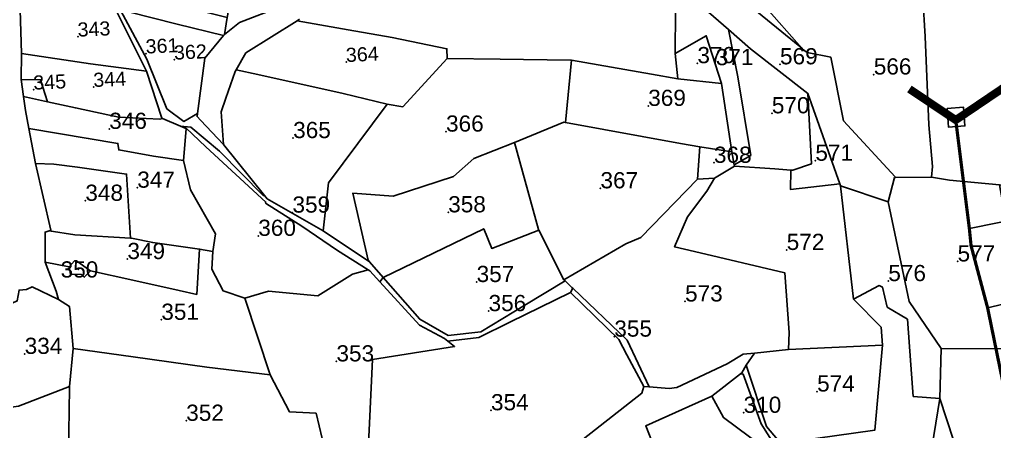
# Model space of a CAD drawing. Header units: inches. Extents: x 206739 to 240559, y 1587423 to 1599564.
# Drawn here: x 218249 to 219465, y 1594735 to 1595247 of the extents above; entities that cross this region are included whole.
import ezdxf

# ---------------------------------------------------------------- set-up
doc = ezdxf.new("R2010")
doc.units = ezdxf.units.IN
doc.header["$MEASUREMENT"] = 0
doc.linetypes.add('DASHED2', pattern=[0.375, 0.25, -0.125])
for name, color, linetype in [('PLOT NO', 7, 'Continuous'), ('PLOTS', 7, 'Continuous'), ('PLOTS NO', 7, 'Continuous'), ('VILLAGE BOUNDARY STONES', 1, 'Continuous'), ('VILLAGE BOUNDRY', 5, 'Continuous')]:
    doc.layers.add(name, color=color, linetype=linetype)
doc.styles.get("Standard").update_dxf_attribs({"font": 'arial.ttf'})

msp = doc.modelspace()

# ---------------------------------------------------------------- linework, layer by layer
at = {"layer": 'PLOT NO'}
for p in [(219117.19682, 1595190.60812), (219197.27893, 1595191.64695), (219314.16196, 1595178.96919), (219033.05528, 1595139.87769), (219187.13175, 1595130.66694), (218361.31991, 1595111.30763), (218781.0822, 1595107.90589), (218590.52811, 1595099.82975), (219114.9753, 1595069.06094), (219241.35016, 1595071.638), (218396.2723, 1595038.08509), (218973.54621, 1595037.33456), (218331.52985, 1595021.76933), (218589.68508, 1595007.06958), (218783.7822, 1595007.44917), (218547.06782, 1594978.16137), (219205.63864, 1594960.60774), (218383.97386, 1594949.2743), (219418.60073, 1594946.30931), (218322.9811, 1594936.62383), (218819.17872, 1594920.70818), (219078.98406, 1594896.49269), (218834.07154, 1594884.50566), (218426.22527, 1594873.67166), (218990.80361, 1594852.71885), (218255.93557, 1594831.27931), (218644.49974, 1594821.91197), (219243.55089, 1594784.42622), (218837.09836, 1594761.09019), (219151.95876, 1594757.93195), (218457.26267, 1594747.99106)]:
    msp.add_point(p, dxfattribs=at)
at = {"layer": 'PLOTS'}
for points in [[(219049.3483, 1595361.26673), (219045.31831, 1595364.84151), (219031.20341, 1595328.7752), (219076.96131, 1595284.13508), (219132.94676, 1595235.10797), (219160.56724, 1595210.93862), (219232.16638, 1595155.33853), (219271.78804, 1595042.99396), (219272.63699, 1595040.55787), (219332.11186, 1595020.31797), (219340.08861, 1595050.70668), (219341.64351, 1595050.74603), (219340.78251, 1595051.70495), (219276.23553, 1595121.38271), (219260.61687, 1595200.5728), (219231.04761, 1595206.20288), (219225.34568, 1595210.68111), (219224.41559, 1595211.88181), (219222.199, 1595213.82138), (219145.91182, 1595276.22408), (219049.3483, 1595361.26673)], [(219148.83874, 1595350.27281), (219098.90046, 1595345.27326), (219049.3483, 1595361.26673), (219145.91182, 1595276.22408), (219222.199, 1595213.82138), (219224.41559, 1595211.88181), (219177.56504, 1595264.83609), (219134.66201, 1595313.17249), (219145.23276, 1595340.8834), (219148.83874, 1595350.27281)], [(219611.85907, 1595217.72281), (219601.11703, 1595333.80049), (219531.43361, 1595322.4109), (219505.61655, 1595324.5191), (219454.33527, 1595305.04296), (219377.04209, 1595275.67778), (219375.16249, 1595274.96039), (219378.38847, 1595226.48144), (219382.95062, 1595116.23912), (219387.42732, 1595064.45449), (219386.26409, 1595051.07717), (219408.57762, 1595047.60711), (219470.78985, 1595041.4833), (219542.29036, 1595033.41513), (219574.04599, 1595029.68469), (219577.7586, 1595085.86486), (219595.69093, 1595186.29572), (219611.85907, 1595217.72281)], [(218389.46889, 1595307.58182), (218335.28288, 1595324.13477), (218342.97146, 1595311.24408), (218356.26235, 1595288.98845), (218370.29765, 1595271.57893), (218375.15812, 1595259.25791), (218375.7186, 1595259.15021), (218385.2149, 1595256.80215), (218446.03148, 1595241.8116), (218503.57804, 1595227.63729), (218504.91829, 1595228.74057), (218508.15247, 1595250.06665), (218445.66695, 1595265.55029), (218447.84085, 1595285.53062), (218391.97092, 1595301.45842), (218389.46889, 1595307.58182)], [(218598.46528, 1595283.40639), (218564.62536, 1595292.8605), (218523.43284, 1595304.38521), (218514.74558, 1595283.14468), (218513.8451, 1595278.83278), (218508.15247, 1595250.06665), (218504.91829, 1595228.74057), (218523.48602, 1595243.60683), (218575.70151, 1595263.53736), (218598.46528, 1595283.40639)], [(219132.94676, 1595235.10797), (219076.96131, 1595284.13508), (219067.24728, 1595258.16939), (219066.79876, 1595204.95312), (219105.39774, 1595227.22), (219124.39471, 1595167.71413), (219137.33287, 1595082.82374), (219140.1728, 1595066.64881), (219161.10645, 1595078.18394), (219144.84774, 1595175.94069), (219132.94676, 1595235.10797)], [(219386.26409, 1595051.07717), (219387.42732, 1595064.45449), (219382.95062, 1595116.23912), (219378.38847, 1595226.48144), (219375.16249, 1595274.96039), (219331.58063, 1595258.07591), (219303.47653, 1595263.80808), (219300.93958, 1595264.31329), (219278.13022, 1595268.93932), (219177.56504, 1595264.83609), (219224.41559, 1595211.88181), (219225.34568, 1595210.68111), (219231.04761, 1595206.20288), (219260.61687, 1595200.5728), (219276.23553, 1595121.38271), (219340.78251, 1595051.70495), (219341.64351, 1595050.74603), (219386.26409, 1595051.07717)], [(218309.43375, 1595261.73194), (218275.18381, 1595265.63401), (218258.90031, 1595266.2654), (218259.08415, 1595260.90056), (218250.28432, 1595259.35371), (218251.83348, 1595204.93239), (218338.0541, 1595192.12909), (218407.68135, 1595183.26282), (218371.28708, 1595256.25957), (218309.43375, 1595261.73194)], [(218503.57804, 1595227.63729), (218446.03148, 1595241.8116), (218385.2149, 1595256.80215), (218375.7186, 1595259.15021), (218375.67472, 1595258.0909), (218408.06053, 1595198.13534), (218433.06569, 1595136.39256), (218454.26576, 1595120.53209), (218471.40007, 1595130.61816), (218480.26275, 1595199.35395), (218503.57804, 1595227.63729)], [(218782.50126, 1595198.96371), (218782.13514, 1595210.96562), (218713.97231, 1595224.94606), (218658.90345, 1595234.7401), (218595.69117, 1595245.97786), (218531.50965, 1595205.83863), (218519.64176, 1595184.95309), (218546.70749, 1595178.91378), (218652.72462, 1595155.47593), (218707.62869, 1595141.8739), (218727.22052, 1595138.84875), (218782.50126, 1595198.96371)], [(219124.39471, 1595167.71413), (219105.39774, 1595227.22), (219066.79876, 1595204.95312), (219070.10363, 1595173.41756), (219124.39471, 1595167.71413)], [(219232.16638, 1595155.33853), (219160.56724, 1595210.93862), (219132.94676, 1595235.10797), (219144.84774, 1595175.94069), (219161.10645, 1595078.18394), (219140.1728, 1595066.64881), (219140.46159, 1595064.99552), (219190.90357, 1595061.42208), (219210.79118, 1595060.00214), (219213.23169, 1595059.80939), (219236.60687, 1595067.84847), (219232.16638, 1595155.33853)], [(218407.68135, 1595183.26282), (218338.0541, 1595192.12909), (218251.83348, 1595204.93239), (218251.43986, 1595172.96616), (218275.69505, 1595172.37113), (218284.45574, 1595144.98752), (218319.21539, 1595137.4339), (218359.44892, 1595128.72158), (218373.10037, 1595125.76108), (218424.57738, 1595123.345), (218427.8783, 1595124.31562), (218426.76466, 1595124.79974), (218407.68135, 1595183.26282)], [(218937.42077, 1595196.74836), (218936.16315, 1595196.96065), (218848.73423, 1595198.10738), (218782.50126, 1595198.96371), (218727.22052, 1595138.84875), (218707.62869, 1595141.8739), (218634.39816, 1595044.18935), (218627.73374, 1594984.46365), (218685.64844, 1594946.00091), (218684.10394, 1594947.76231), (218665.01733, 1595031.3039), (218715.31568, 1595027.70277), (218790.39175, 1595052.23683), (218815.70833, 1595074.33161), (218866.42317, 1595094.51963), (218927.98988, 1595119.52831), (218929.9364, 1595119.21033), (218937.42077, 1595196.74836)], [(219070.10363, 1595173.41756), (219037.0631, 1595179.23578), (218937.42077, 1595196.74836), (218929.9364, 1595119.21033), (219073.42459, 1595093.0981), (219097.40184, 1595088.92177), (219137.33287, 1595082.82374), (219124.39471, 1595167.71413), (219070.10363, 1595173.41756)], [(218707.62869, 1595141.8739), (218652.72462, 1595155.47593), (218546.70749, 1595178.91378), (218519.64176, 1595184.95309), (218518.14313, 1595182.5136), (218506.65422, 1595149.6824), (218500.70553, 1595132.69668), (218503.90269, 1595091.94384), (218554.71195, 1595028.39118), (218557.97934, 1595024.29289), (218627.73374, 1594984.46365), (218634.39816, 1595044.18935), (218707.62869, 1595141.8739)], [(218284.45574, 1595144.98752), (218275.69505, 1595172.37113), (218251.43986, 1595172.96616), (218254.39784, 1595151.51615), (218284.45574, 1595144.98752)], [(218284.45574, 1595144.98752), (218254.39784, 1595151.51615), (218256.83307, 1595134.20456), (218261.07879, 1595111.79906), (218335.16777, 1595099.4722), (218372.10249, 1595093.29525), (218373.201, 1595085.22277), (218416.41463, 1595077.5361), (218453.96762, 1595071.91524), (218457.31691, 1595111.53644), (218455.74692, 1595112.2177), (218450.23062, 1595114.62607), (218427.8783, 1595124.31562), (218424.57738, 1595123.345), (218373.10037, 1595125.76108), (218359.44892, 1595128.72158), (218319.21539, 1595137.4339), (218284.45574, 1595144.98752)], [(219271.78804, 1595042.99396), (219232.16638, 1595155.33853), (219236.60687, 1595067.84847), (219213.23169, 1595059.80939), (219210.79118, 1595060.00214), (219210.30724, 1595035.9043), (219271.78804, 1595042.99396)], [(218554.71195, 1595028.39118), (218552.96555, 1595028.59667), (218498.59417, 1595083.54195), (218462.96032, 1595113.38726), (218450.23062, 1595114.62607), (218455.74692, 1595112.2177), (218456.63347, 1595112.67182), (218481.59474, 1595088.85349), (218556.5297, 1595020.21435), (218556.12358, 1595018.74619), (218601.21116, 1594990.27186), (218645.70095, 1594960.00586), (218683.93108, 1594936.02705), (218686.13062, 1594934.60422), (218698.56076, 1594921.05863), (218702.85828, 1594926.34719), (218685.64844, 1594946.00091), (218627.73374, 1594984.46365), (218557.97934, 1595024.29289), (218554.71195, 1595028.39118)], [(218929.9364, 1595119.21033), (218927.98988, 1595119.52831), (218866.42317, 1595094.51963), (218896.39777, 1594986.22208), (218896.71075, 1594985.44595), (218927.9431, 1594923.53715), (219005.34452, 1594968.19147), (219023.66224, 1594975.96256), (219094.53796, 1595048.5894), (219097.40184, 1595088.92177), (219073.42459, 1595093.0981), (218929.9364, 1595119.21033)], [(218453.96762, 1595071.91524), (218416.41463, 1595077.5361), (218373.201, 1595085.22277), (218372.10249, 1595093.29525), (218335.16777, 1595099.4722), (218261.07879, 1595111.79906), (218269.33156, 1595068.17075), (218292.35156, 1595067.57005), (218321.73894, 1595063.53041), (218382.86932, 1595055.15062), (218387.81106, 1594975.46864), (218388.97626, 1594975.37331), (218415.54808, 1594969.87714), (218473.9912, 1594961.72884), (218490.57197, 1594958.68843), (218493.5699, 1594980.57485), (218462.48033, 1595035.39179), (218453.96762, 1595071.91524)], [(218556.5297, 1595020.21435), (218481.59474, 1595088.85349), (218456.63347, 1595112.67182), (218455.74692, 1595112.2177), (218457.31691, 1595111.53644), (218453.96762, 1595071.91524), (218462.48033, 1595035.39179), (218493.5699, 1594980.57485), (218490.57197, 1594958.68843), (218489.28502, 1594936.92338), (218503.12107, 1594909.81559), (218530.25982, 1594900.51088), (218559.73487, 1594909.51021), (218621.49637, 1594903.49674), (218664.68005, 1594930.60135), (218683.93108, 1594936.02705), (218645.70095, 1594960.00586), (218601.21116, 1594990.27186), (218556.12358, 1595018.74619), (218556.5297, 1595020.21435)], [(218896.71075, 1594985.44595), (218896.39777, 1594986.22208), (218866.42317, 1595094.51963), (218815.70833, 1595074.33161), (218790.39175, 1595052.23683), (218715.31568, 1595027.70277), (218665.01733, 1595031.3039), (218684.10394, 1594947.76231), (218685.64844, 1594946.00091), (218702.85828, 1594926.34719), (218828.12681, 1594986.97684), (218838.03755, 1594962.49556), (218896.71075, 1594985.44595)], [(219137.33287, 1595082.82374), (219097.40184, 1595088.92177), (219094.53796, 1595048.5894), (219115.82954, 1595050.16138), (219140.46159, 1595064.99552), (219140.1728, 1595066.64881), (219137.33287, 1595082.82374)], [(218387.81106, 1594975.46864), (218382.86932, 1595055.15062), (218321.73894, 1595063.53041), (218292.35156, 1595067.57005), (218269.33156, 1595068.17075), (218288.59438, 1594985.11415), (218286.52479, 1594984.4906), (218318.59718, 1594979.63354), (218387.81106, 1594975.46864)], [(219210.79118, 1595060.00214), (219190.90357, 1595061.42208), (219140.46159, 1595064.99552), (219115.82954, 1595050.16138), (219105.98206, 1595033.77552), (219082.10983, 1595001.71365), (219065.81459, 1594964.37882), (219090.77399, 1594958.51627), (219203.33368, 1594932.05274), (219208.72579, 1594857.79178), (219207.79261, 1594836.69788), (219324.95749, 1594842.27778), (219323.36709, 1594864.58277), (219288.76983, 1594899.45464), (219272.63699, 1595040.55787), (219271.78804, 1595042.99396), (219210.30724, 1595035.9043), (219210.79118, 1595060.00214)], [(219207.79261, 1594836.69788), (219208.72579, 1594857.79178), (219203.33368, 1594932.05274), (219090.77399, 1594958.51627), (219065.81459, 1594964.37882), (219082.10983, 1595001.71365), (219105.98206, 1595033.77552), (219115.82954, 1595050.16138), (219094.53796, 1595048.5894), (219023.66224, 1594975.96256), (219005.34452, 1594968.19147), (218927.9431, 1594923.53715), (218929.51404, 1594922.07256), (218938.04511, 1594913.86847), (218939.02358, 1594912.92648), (219006.63709, 1594848.41512), (219034.17069, 1594790.139), (219058.98283, 1594788.10301), (219068.58653, 1594789.51494), (219131.29157, 1594818.85318), (219151.29145, 1594830.74837), (219165.69758, 1594832.2637), (219207.79261, 1594836.69788)], [(219470.78985, 1595041.4833), (219408.57762, 1595047.60711), (219386.26409, 1595051.07717), (219341.64351, 1595050.74603), (219340.08861, 1595050.70668), (219332.11186, 1595020.31797), (219358.30688, 1594896.35608), (219398.16858, 1594838.16428), (219501.60224, 1594837.47076), (219489.0117, 1594932.82688), (219485.4363, 1594960.09631), (219470.78985, 1595041.4833)], [(219332.11186, 1595020.31797), (219272.63699, 1595040.55787), (219288.76983, 1594899.45464), (219320.90322, 1594916.33498), (219325.1283, 1594914.26587), (219330.8043, 1594889.57084), (219356.33924, 1594874.43554), (219360.54905, 1594817.56439), (219363.4412, 1594778.34487), (219396.62691, 1594775.65476), (219398.16858, 1594838.16428), (219358.30688, 1594896.35608), (219332.11186, 1595020.31797)], [(218387.81106, 1594975.46864), (218318.59718, 1594979.63354), (218286.52479, 1594984.4906), (218281.46246, 1594982.96652), (218281.27996, 1594945.46935), (218311.28353, 1594939.78237), (218318.03577, 1594947.27122), (218320.55383, 1594946.95332), (218337.06918, 1594934.89446), (218337.93476, 1594934.84903), (218390.55298, 1594923.0429), (218448.56798, 1594910.17928), (218470.35912, 1594905.3576), (218473.9912, 1594961.72884), (218415.54808, 1594969.87714), (218388.97626, 1594975.37331), (218387.81106, 1594975.46864)], [(218927.9431, 1594923.53715), (218896.71075, 1594985.44595), (218838.03755, 1594962.49556), (218828.12681, 1594986.97684), (218702.85828, 1594926.34719), (218748.31847, 1594874.44302), (218783.72011, 1594854.07022), (218824.56115, 1594858.60668), (218879.41422, 1594891.75643), (218929.51404, 1594922.07256), (218927.9431, 1594923.53715)], [(218490.57197, 1594958.68843), (218473.9912, 1594961.72884), (218470.35912, 1594905.3576), (218448.56798, 1594910.17928), (218390.55298, 1594923.0429), (218337.93476, 1594934.84903), (218330.23452, 1594926.60451), (218326.70875, 1594929.95245), (218313.05345, 1594930.47354), (218311.28353, 1594939.78237), (218281.27996, 1594945.46935), (218295.34827, 1594909.39125), (218298.23967, 1594899.02859), (218311.74181, 1594890.45938), (218316.48645, 1594838.12947), (218391.33599, 1594827.52636), (218482.76031, 1594814.5863), (218561.73428, 1594805.29387), (218530.25982, 1594900.51088), (218503.12107, 1594909.81559), (218489.28502, 1594936.92338), (218490.57197, 1594958.68843)], [(218337.93476, 1594934.84903), (218337.06918, 1594934.89446), (218320.55383, 1594946.95332), (218318.03577, 1594947.27122), (218311.28353, 1594939.78237), (218313.05345, 1594930.47354), (218326.70875, 1594929.95245), (218330.23452, 1594926.60451), (218337.93476, 1594934.84903)], [(218698.56076, 1594921.05863), (218686.13062, 1594934.60422), (218683.93108, 1594936.02705), (218664.68005, 1594930.60135), (218621.49637, 1594903.49674), (218559.73487, 1594909.51021), (218530.25982, 1594900.51088), (218561.73428, 1594805.29387), (218585.79063, 1594759.29511), (218619.04006, 1594757.47204), (218637.94572, 1594678.89434), (218643.21239, 1594657.07767), (218646.5918, 1594656.07678), (218680.49463, 1594644.65783), (218685.53115, 1594745.21635), (218689.53352, 1594824.19393), (218791.77388, 1594840.28226), (218783.34367, 1594846.94387), (218779.04702, 1594850.25471), (218747.81563, 1594867.14286), (218698.56076, 1594921.05863)], [(218939.02358, 1594912.92648), (218938.04511, 1594913.86847), (218929.51404, 1594922.07256), (218879.41422, 1594891.75643), (218824.56115, 1594858.60668), (218783.72011, 1594854.07022), (218748.31847, 1594874.44302), (218702.85828, 1594926.34719), (218698.56076, 1594921.05863), (218747.81563, 1594867.14286), (218779.04702, 1594850.25471), (218783.34367, 1594846.94387), (218821.88629, 1594851.72906), (218860.59143, 1594870.7083), (218935.98523, 1594907.67083), (218939.02358, 1594912.92648)], [(218298.23967, 1594899.02859), (218265.13569, 1594914.73295), (218258.33788, 1594911.54844), (218248.96158, 1594910.67383), (218246.60891, 1594897.23703), (218218.37294, 1594884.42184), (218218.95469, 1594843.31963), (218215.70207, 1594830.26528), (218190.34447, 1594830.71849), (218188.5223, 1594757.41263), (218248.05163, 1594766.16502), (218311.84109, 1594790.60058), (218316.48645, 1594838.12947), (218311.74181, 1594890.45938), (218298.23967, 1594899.02859)], [(219027.65104, 1594790.71502), (219006.55074, 1594830.12233), (218996.35118, 1594849.18629), (218935.98523, 1594907.67083), (218860.59143, 1594870.7083), (218821.88629, 1594851.72906), (218783.34367, 1594846.94387), (218791.77388, 1594840.28226), (218689.53352, 1594824.19393), (218685.53115, 1594745.21635), (218680.49463, 1594644.65783), (218696.43073, 1594639.28968), (218725.95494, 1594629.37316), (218764.66639, 1594619.34003), (218823.06321, 1594642.91559), (218877.89574, 1594667.02246), (218951.87067, 1594725.02329), (219024.93844, 1594782.30509), (219027.65104, 1594790.71502)], [(219034.17069, 1594790.139), (219006.63709, 1594848.41512), (218939.02358, 1594912.92648), (218935.98523, 1594907.67083), (218996.35118, 1594849.18629), (219006.55074, 1594830.12233), (219027.65104, 1594790.71502), (219034.17069, 1594790.139)], [(219396.62691, 1594775.65476), (219363.4412, 1594778.34487), (219360.54905, 1594817.56439), (219356.33924, 1594874.43554), (219330.8043, 1594889.57084), (219325.1283, 1594914.26587), (219320.90322, 1594916.33498), (219288.76983, 1594899.45464), (219323.36709, 1594864.58277), (219324.95749, 1594842.27778), (219315.50497, 1594736.3801), (219217.86762, 1594722.54798), (219216.65145, 1594701.0437), (219219.36876, 1594607.0265), (219219.36019, 1594604.07603), (219331.4244, 1594601.75684), (219364.66872, 1594638.10937), (219376.02361, 1594650.60674), (219396.62691, 1594775.65476)], [(218561.73428, 1594805.29387), (218482.76031, 1594814.5863), (218391.33599, 1594827.52636), (218316.48645, 1594838.12947), (218311.84109, 1594790.60058), (218311.64396, 1594788.66344), (218310.23501, 1594679.12759), (218333.7832, 1594687.77176), (218366.97807, 1594680.11911), (218435.6294, 1594686.98514), (218465.56741, 1594689.98469), (218516.92601, 1594695.07393), (218577.04622, 1594676.99509), (218629.11066, 1594661.30076), (218643.21239, 1594657.07767), (218637.94572, 1594678.89434), (218619.04006, 1594757.47204), (218585.79063, 1594759.29511), (218561.73428, 1594805.29387)], [(219216.65145, 1594701.0437), (219217.86762, 1594722.54798), (219315.50497, 1594736.3801), (219324.95749, 1594842.27778), (219207.79261, 1594836.69788), (219165.69758, 1594832.2637), (219155.16507, 1594817.1498), (219180.50691, 1594741.08191), (219198.78893, 1594719.34141), (219216.65145, 1594701.0437)], [(219613.19747, 1594827.62924), (219501.60224, 1594837.47076), (219398.16858, 1594838.16428), (219396.62691, 1594775.65476), (219430.95006, 1594670.65019), (219431.49795, 1594671.01133), (219540.70302, 1594732.09357), (219618.60784, 1594772.53168), (219613.19747, 1594827.62924)], [(218311.84109, 1594790.60058), (218248.05163, 1594766.16502), (218188.5223, 1594757.41263), (218190.34447, 1594830.71849), (218111.78746, 1594832.11192), (218112.41161, 1594830.86944), (218124.61429, 1594802.16081), (218133.4368, 1594760.78886), (218129.0849, 1594680.13117), (218184.20295, 1594694.4009), (218206.11704, 1594659.02883), (218283.48209, 1594674.23458), (218304.93128, 1594678.46645), (218306.52407, 1594677.46475), (218310.23501, 1594679.12759), (218311.64396, 1594788.66344), (218311.84109, 1594790.60058)], [(219216.65145, 1594701.0437), (219198.78893, 1594719.34141), (219180.50691, 1594741.08191), (219155.16507, 1594817.1498), (219149.78157, 1594807.60154), (219148.22677, 1594806.36543), (219151.32296, 1594806.19907), (219173.6524, 1594744.39565), (219206.25979, 1594693.36481), (219210.64041, 1594686.50057), (219208.77961, 1594628.43752), (219210.99818, 1594528.41117), (219213.06796, 1594436.95992), (219217.25719, 1594358.09755), (219221.33863, 1594334.67874), (219227.01532, 1594338.44112), (219223.13952, 1594382.43231), (219219.13089, 1594538.91296), (219219.1044, 1594540.7425), (219219.36019, 1594604.07603), (219219.36876, 1594607.0265), (219216.65145, 1594701.0437)], [(219206.25979, 1594693.36481), (219173.6524, 1594744.39565), (219151.32296, 1594806.19907), (219148.22677, 1594806.36543), (219112.31402, 1594778.53791), (219126.93438, 1594751.97075), (219206.25979, 1594693.36481)], [(219206.25979, 1594693.36481), (219126.93438, 1594751.97075), (219112.31402, 1594778.53791), (219029.88276, 1594741.6282), (219048.11804, 1594696.26499), (219055.82873, 1594598.94526), (219062.27174, 1594559.09599), (219052.84862, 1594524.15937), (219068.7512, 1594487.95179), (219090.84227, 1594411.75263), (219083.19626, 1594398.02158), (219064.55895, 1594328.08149), (219073.49842, 1594306.34651), (219065.03223, 1594277.2994), (219073.40356, 1594254.34931), (219096.90996, 1594251.84238), (219211.36201, 1594328.05007), (219221.33863, 1594334.67874), (219217.25719, 1594358.09755), (219213.06796, 1594436.95992), (219210.99818, 1594528.41117), (219208.77961, 1594628.43752), (219210.64041, 1594686.50057), (219206.25979, 1594693.36481)], [(219430.95006, 1594670.65019), (219396.62691, 1594775.65476), (219376.02361, 1594650.60674), (219364.66872, 1594638.10937), (219331.4244, 1594601.75684), (219385.73201, 1594614.75896), (219416.3099, 1594620.51053), (219408.44514, 1594656.00215), (219430.95006, 1594670.65019)]]:
    msp.add_lwpolyline(points, close=True, dxfattribs=at)
for points in [[(218575.70151, 1595263.53736), (218523.48602, 1595243.60683), (218504.91829, 1595228.74057), (218503.57804, 1595227.63729), (218480.26275, 1595199.35395), (218471.40007, 1595130.61816), (218470.85403, 1595126.54294), (218475.07652, 1595122.12536), (218503.90269, 1595091.94384), (218500.70553, 1595132.69668), (218506.65422, 1595149.6824), (218518.14313, 1595182.5136), (218519.64176, 1595184.95309), (218531.50965, 1595205.83863), (218595.69117, 1595245.97786), (218598.53176, 1595247.73946)], [(218248.96158, 1594910.67383), (218258.33788, 1594911.54844), (218265.13569, 1594914.73295), (218298.23967, 1594899.02859), (218295.34827, 1594909.39125), (218281.27996, 1594945.46935), (218281.46246, 1594982.96652), (218286.52479, 1594984.4906), (218288.59438, 1594985.11415), (218269.33156, 1595068.17075), (218261.07879, 1595111.79906), (218256.83307, 1595134.20456), (218254.39784, 1595151.51615), (218251.43986, 1595172.96616), (218251.83348, 1595204.93239), (218250.28432, 1595259.35371)], [(218371.28708, 1595256.25957), (218407.68135, 1595183.26282), (218426.76466, 1595124.79974), (218427.8783, 1595124.31562), (218450.23062, 1595114.62607), (218462.96032, 1595113.38726), (218498.59417, 1595083.54195), (218552.96555, 1595028.59667), (218554.71195, 1595028.39118), (218503.90269, 1595091.94384), (218475.07652, 1595122.12536), (218470.85403, 1595126.54294), (218471.40007, 1595130.61816), (218454.26576, 1595120.53209), (218433.06569, 1595136.39256), (218408.06053, 1595198.13534), (218375.67472, 1595258.0909)], [(218598.53176, 1595247.73946), (218595.69117, 1595245.97786), (218658.90345, 1595234.7401), (218713.97231, 1595224.94606), (218782.13514, 1595210.96562), (218782.50126, 1595198.96371), (218848.73423, 1595198.10738), (218936.16315, 1595196.96065), (218937.42077, 1595196.74836), (219037.0631, 1595179.23578), (219070.10363, 1595173.41756), (219066.79876, 1595204.95312), (219067.24728, 1595258.16939)], [(219433.2892, 1594987.22201), (219601.52846, 1595021.33689)], [(219604.93253, 1594923.52668), (219456.05007, 1594888.53544)], [(219048.11804, 1594696.26499), (219029.88276, 1594741.6282), (219112.31402, 1594778.53791), (219148.22677, 1594806.36543), (219149.78157, 1594807.60154), (219155.16507, 1594817.1498), (219155.16507, 1594817.1498), (219165.69758, 1594832.2637), (219151.29145, 1594830.74837), (219131.29157, 1594818.85318), (219068.58653, 1594789.51494), (219058.98283, 1594788.10301), (219034.17069, 1594790.139), (219027.65104, 1594790.71502), (219024.93844, 1594782.30509), (218951.87067, 1594725.02329)]]:
    msp.add_lwpolyline(points, dxfattribs=at)
at = {"layer": 'PLOTS NO', "color": 7}
for p in [(218322.2086, 1595226.02423), (218407.03691, 1595205.04926), (218442.35325, 1595197.40687), (218656.60558, 1595194.4751), (219094.34979, 1595193.08135), (218341.83807, 1595163.40767), (218267.0734, 1595160.05657), (219332.27151, 1594921.82948)]:
    msp.add_point(p, dxfattribs=at)
at = {"layer": 'VILLAGE BOUNDARY STONES'}
msp.add_lwpolyline([(219405.65626, 1595136.81852), (219426.18634, 1595138.23787), (219427.78888, 1595115.0579), (219407.2588, 1595113.63856)], close=True, dxfattribs=at)
at = {"layer": 'VILLAGE BOUNDRY', "linetype": 'DASHED2', "ltscale": 50}
for points, const_width in [([(219358.57536, 1595160.9745), (219416.31118, 1595122.30014), (219566.34596, 1595223.61856), (219574.90663, 1595229.82435), (219699.00803, 1595313.23059)], 10), ([(219477.56459, 1594783.63924), (219456.05007, 1594888.53544), (219435.43166, 1594965.8283), (219433.2892, 1594987.22201), (219416.31118, 1595122.30014)], 4)]:
    msp.add_lwpolyline(points, dxfattribs=dict(at, const_width=const_width))

# ---------------------------------------------------------------- texts
at = {"layer": 'PLOT NO'}
for s, p in [('370', (219094.34979, 1595193.08135)), ('569', (219197.27893, 1595191.64695)), ('371', (219117.19682, 1595190.60812)), ('566', (219314.16196, 1595178.96919)), ('369', (219033.05528, 1595139.87769)), ('570', (219187.13175, 1595130.66694)), ('346', (218361.31991, 1595111.30763)), ('366', (218781.0822, 1595107.90589)), ('365', (218590.52811, 1595099.82975)), ('571', (219241.35016, 1595071.638)), ('368', (219114.9753, 1595069.06094)), ('347', (218396.2723, 1595038.08509)), ('367', (218973.54621, 1595037.33456)), ('348', (218331.52985, 1595021.76933)), ('359', (218589.68508, 1595007.06958)), ('358', (218783.7822, 1595007.44917)), ('360', (218547.06782, 1594978.16137)), ('572', (219205.63864, 1594960.60774)), ('349', (218383.97386, 1594949.2743)), ('577', (219418.60073, 1594946.30931)), ('350', (218300.74481, 1594926.3375)), ('357', (218819.17872, 1594920.70818)), ('576', (219332.27151, 1594921.82948)), ('573', (219078.98406, 1594896.49269)), ('356', (218834.07154, 1594884.50566)), ('351', (218426.22527, 1594873.67166)), ('355', (218990.80361, 1594852.71885)), ('334', (218255.93557, 1594831.27931)), ('353', (218644.49974, 1594821.91197)), ('574', (219243.55089, 1594784.42622)), ('354', (218837.09836, 1594761.09019)), ('310', (219151.95876, 1594757.93195)), ('352', (218457.26267, 1594747.99106))]:
    msp.add_text(s, height=20.139367, dxfattribs=at).set_placement(p)
at = {"layer": 'PLOTS NO', "color": 7}
for s, p in [('343', (218322.2086, 1595226.02423)), ('361', (218407.03691, 1595205.04926)), ('362', (218442.35325, 1595197.40687)), ('364', (218656.60558, 1595194.4751)), ('345', (218267.0734, 1595160.05657)), ('344', (218341.83807, 1595163.40767))]:
    msp.add_text(s, height=17.548099, rotation=2.52513423, dxfattribs=at).set_placement(p)

doc.saveas('drawing.dxf')
